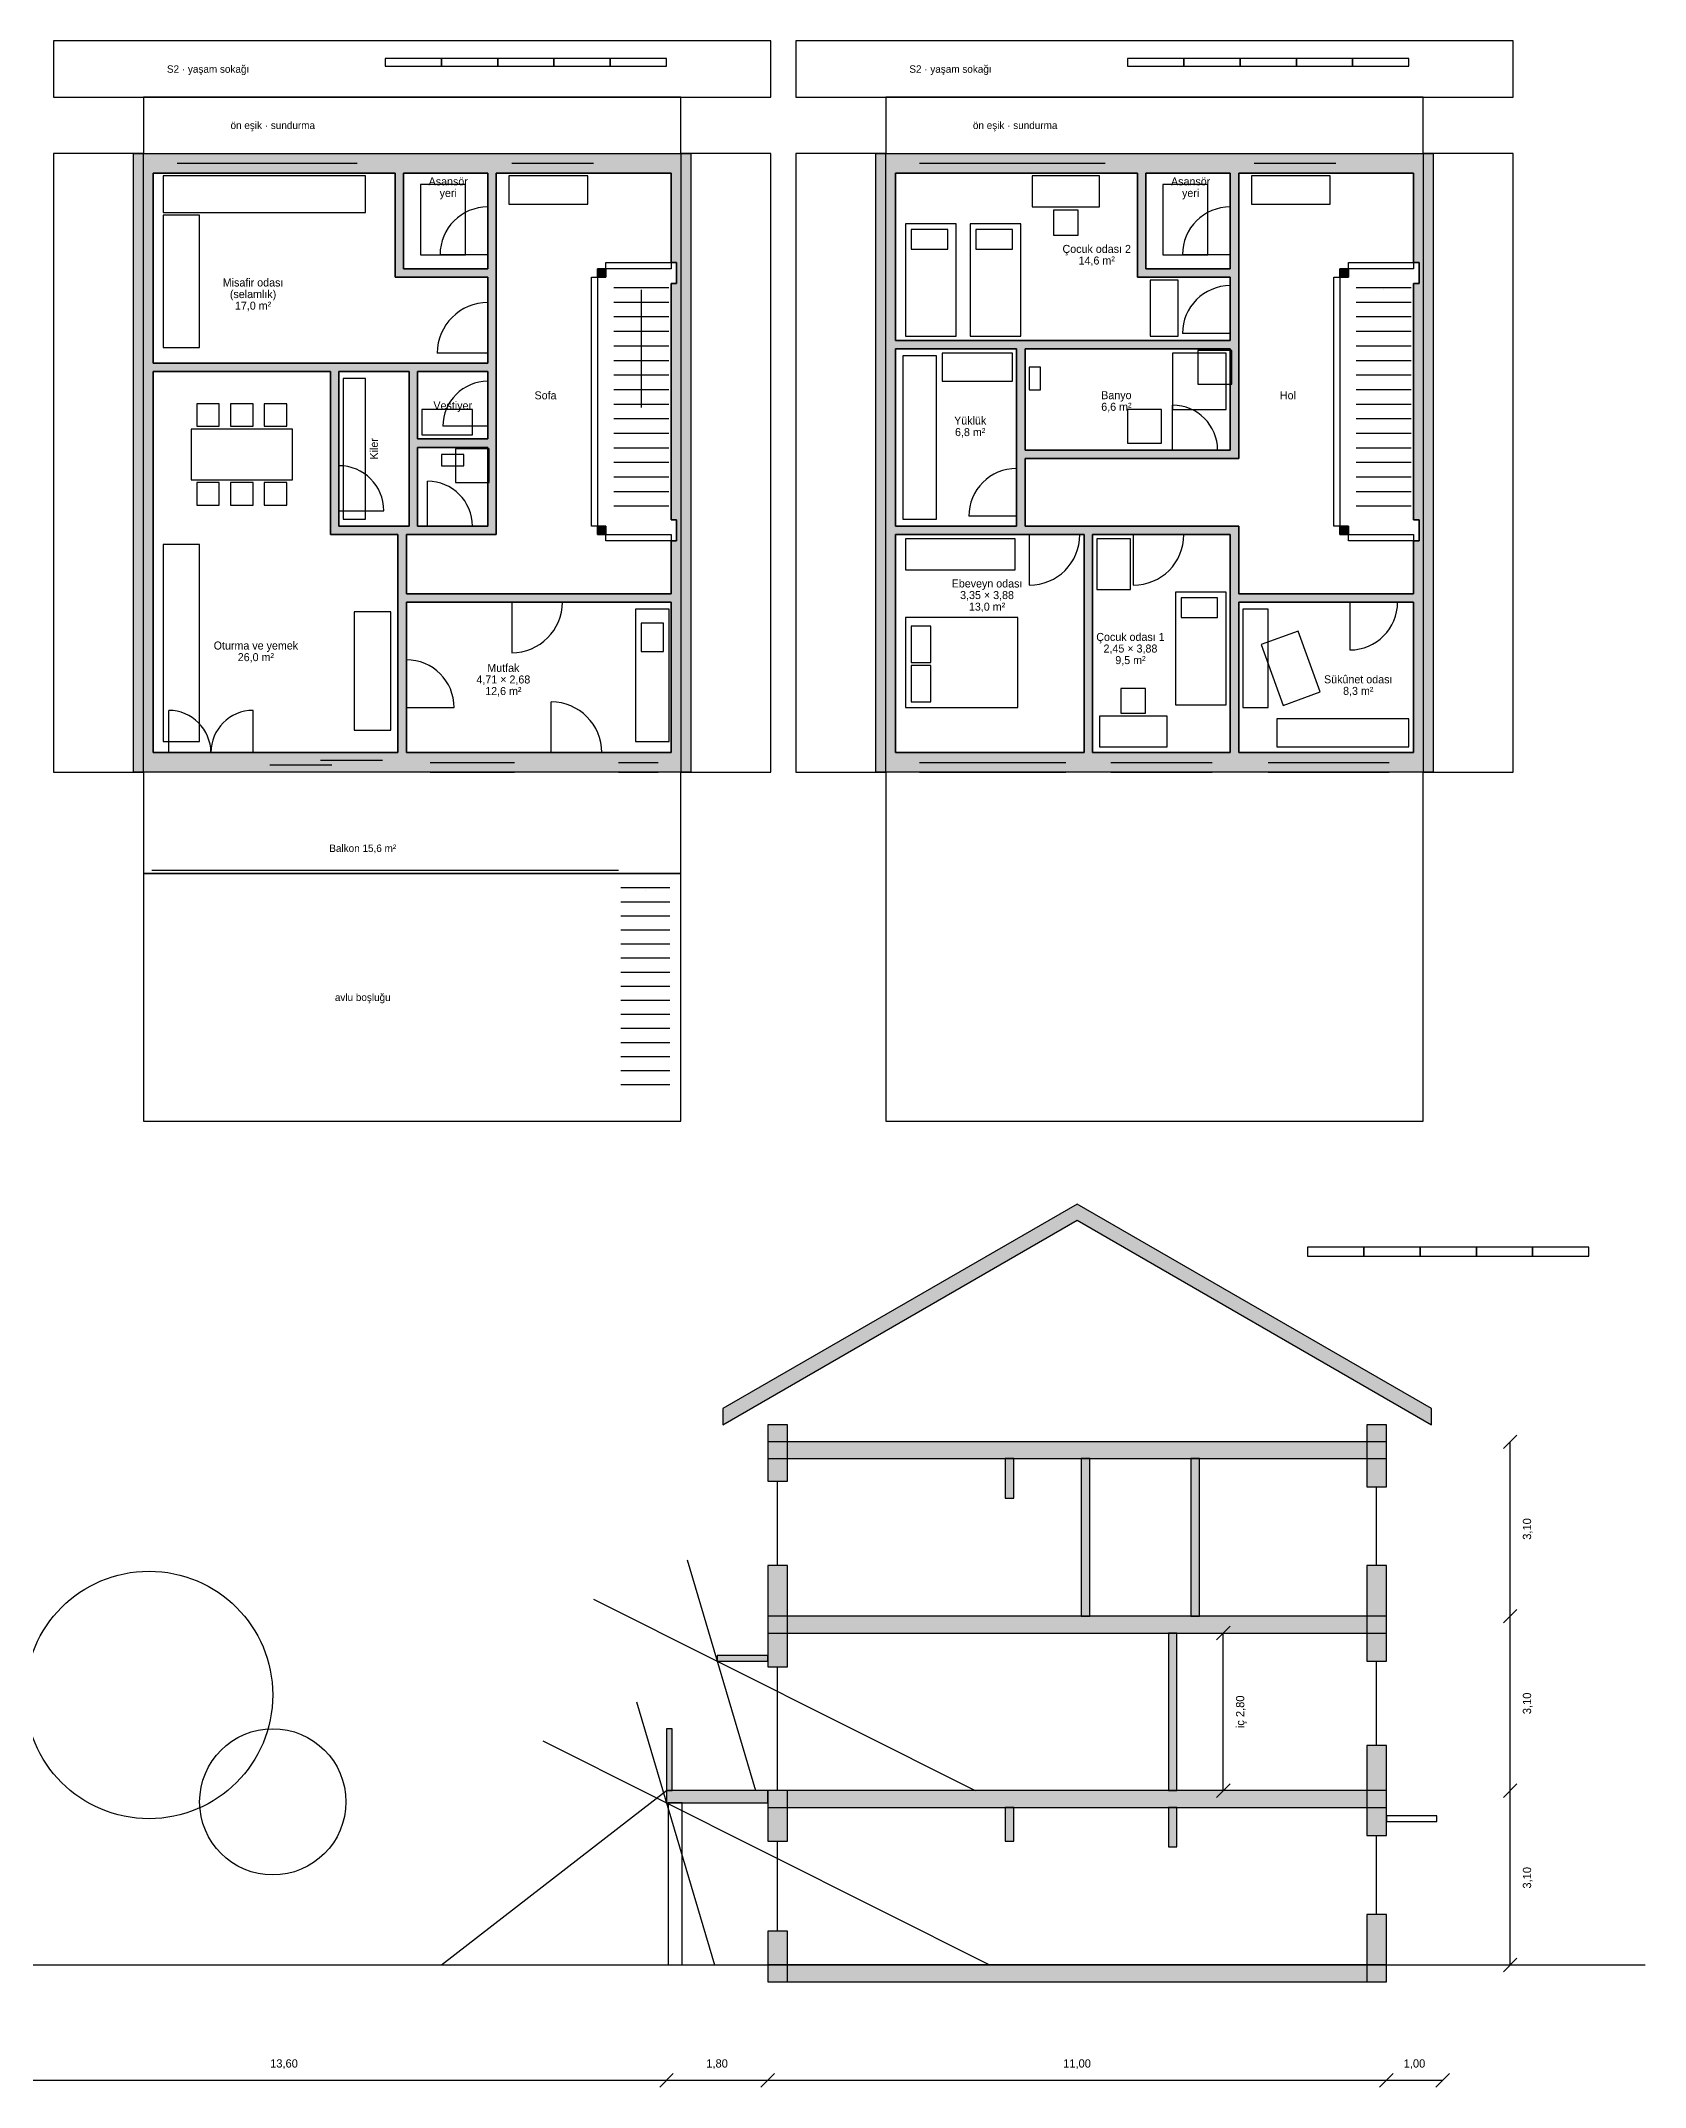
# Model space of a CAD drawing. Header units: metres. Extents: x -5.8 to 80.3, y 15.5 to 55.6.
# Drawn here: x 29.78 to 58.3, y 19.23 to 55.6 of the extents above; entities that cross this region are included whole.
import ezdxf
from ezdxf.enums import TextEntityAlignment as Align

# ---------------------------------------------------------------- set-up
doc = ezdxf.new("R2010")
doc.units = ezdxf.units.M
for name, color, linetype in [('ACIKLIK', 5, 'Continuous'), ('DUVAR', 7, 'Continuous'), ('GORUNUS', 8, 'Continuous'), ('GUNES', 30, 'Continuous'), ('KESIT', 7, 'Continuous'), ('MOBILYA', 9, 'Continuous'), ('ODA', 8, 'Continuous'), ('OLCU', 3, 'Continuous'), ('PEYZAJ', 3, 'Continuous'), ('YAZI', 7, 'Continuous')]:
    doc.layers.add(name, color=color, linetype=linetype)

msp = doc.modelspace()

# ---------------------------------------------------------------- hatches: boundary and pattern name
at = {"layer": 'DUVAR'}
h = msp.add_hatch(color=250, dxfattribs=at)
h.paths.add_polyline_path([(31.425, 53.6), (41.331, 53.6), (41.331, 42.6), (31.425, 42.6), (31.425, 53.6)])
h.paths.add_polyline_path([(40.981, 42.95), (40.981, 45.625), (36.275, 45.625), (36.275, 42.95), (40.981, 42.95)], flags=16)
h.paths.add_polyline_path([(31.775, 49.725), (31.775, 42.95), (36.125, 42.95), (36.125, 46.825), (34.925, 46.825), (34.925, 49.725), (31.775, 49.725)], flags=16)
h.paths.add_polyline_path([(37.725, 48.375), (36.475, 48.375), (36.475, 46.975), (37.725, 46.975), (37.725, 48.375)], flags=16)
h.paths.add_polyline_path([(36.325, 49.725), (35.075, 49.725), (35.075, 46.975), (36.325, 46.975), (36.325, 49.725)], flags=16)
h.paths.add_polyline_path([(37.725, 49.725), (36.475, 49.725), (36.475, 48.525), (37.725, 48.525), (37.725, 49.725)], flags=16)
h.paths.add_polyline_path([(41.081, 51.66), (40.981, 51.66), (40.981, 53.25), (37.875, 53.25), (37.875, 46.825), (36.275, 46.825), (36.275, 45.775), (40.981, 45.775), (40.981, 46.715), (41.081, 46.715), (41.081, 47.085), (40.981, 47.085), (40.981, 51.29), (41.081, 51.29), (41.081, 51.66)], flags=16)
h.paths.add_polyline_path([(36.075, 53.25), (31.775, 53.25), (31.775, 49.875), (37.725, 49.875), (37.725, 51.4), (36.075, 51.4), (36.075, 53.25)], flags=16)
h.paths.add_polyline_path([(37.725, 51.55), (37.725, 53.25), (36.225, 53.25), (36.225, 51.55), (37.725, 51.55)], flags=16)
h = msp.add_hatch(color=250, dxfattribs=at)
h.paths.add_polyline_path([(54.531, 53.6), (54.531, 42.6), (44.625, 42.6), (44.625, 53.6), (54.531, 53.6)])
h.paths.add_polyline_path([(54.181, 42.95), (54.181, 45.625), (51.075, 45.625), (51.075, 42.95), (54.181, 42.95)], flags=16)
h.paths.add_polyline_path([(44.975, 42.95), (48.325, 42.95), (48.325, 46.825), (44.975, 46.825), (44.975, 42.95)], flags=16)
h.paths.add_polyline_path([(50.925, 42.95), (50.925, 46.825), (48.475, 46.825), (48.475, 42.95), (50.925, 42.95)], flags=16)
h.paths.add_polyline_path([(47.125, 50.125), (44.975, 50.125), (44.975, 46.975), (47.125, 46.975), (47.125, 50.125)], flags=16)
h.paths.add_polyline_path([(54.281, 51.66), (54.181, 51.66), (54.181, 53.25), (51.075, 53.25), (51.075, 48.175), (47.275, 48.175), (47.275, 46.975), (51.075, 46.975), (51.075, 45.775), (54.181, 45.775), (54.181, 46.715), (54.281, 46.715), (54.281, 47.085), (54.181, 47.085), (54.181, 51.29), (54.281, 51.29), (54.281, 51.66)], flags=16)
h.paths.add_polyline_path([(50.925, 50.125), (47.275, 50.125), (47.275, 48.325), (50.925, 48.325), (50.925, 50.125)], flags=16)
h.paths.add_polyline_path([(49.275, 53.25), (44.975, 53.25), (44.975, 50.275), (50.925, 50.275), (50.925, 51.4), (49.275, 51.4), (49.275, 53.25)], flags=16)
h.paths.add_polyline_path([(50.925, 51.55), (50.925, 53.25), (49.425, 53.25), (49.425, 51.55), (50.925, 51.55)], flags=16)
for points in [[(39.825, 51.4), (39.675, 51.4), (39.675, 51.55), (39.825, 51.55), (39.825, 51.4)], [(53.025, 51.4), (52.875, 51.4), (52.875, 51.55), (53.025, 51.55), (53.025, 51.4)], [(39.825, 46.975), (39.825, 46.825), (39.675, 46.825), (39.675, 46.975), (39.825, 46.975)], [(53.025, 46.975), (53.025, 46.825), (52.875, 46.825), (52.875, 46.975), (53.025, 46.975)]]:
    msp.add_hatch(color=250, dxfattribs=at).paths.add_polyline_path(points)
at = {"layer": 'KESIT'}
for points in [[(41.9, 31), (48.2, 34.637), (54.5, 31), (54.5, 31.289), (48.2, 34.926), (41.9, 31.289), (41.9, 31)], [(43.05, 30), (43.05, 31), (42.7, 31), (42.7, 30), (43.05, 30)], [(53.7, 29.9), (53.7, 31), (53.35, 31), (53.35, 29.9), (53.7, 29.9)], [(53.7, 30.4), (53.7, 30.7), (42.7, 30.7), (42.7, 30.4), (53.7, 30.4)], [(47.075, 29.7), (47.075, 30.4), (46.925, 30.4), (46.925, 29.7), (47.075, 29.7)], [(48.425, 27.6), (48.425, 30.4), (48.275, 30.4), (48.275, 27.6), (48.425, 27.6)], [(50.375, 27.6), (50.375, 30.4), (50.225, 30.4), (50.225, 27.6), (50.375, 27.6)], [(43.05, 26.7), (43.05, 28.5), (42.7, 28.5), (42.7, 26.7), (43.05, 26.7)], [(53.7, 26.8), (53.7, 28.5), (53.35, 28.5), (53.35, 26.8), (53.7, 26.8)], [(53.7, 27.3), (53.7, 27.6), (42.7, 27.6), (42.7, 27.3), (53.7, 27.3)], [(49.975, 24.5), (49.975, 27.3), (49.825, 27.3), (49.825, 24.5), (49.975, 24.5)], [(42.7, 26.8), (42.7, 26.9), (41.8, 26.9), (41.8, 26.8), (42.7, 26.8)], [(41, 24.5), (41, 25.6), (40.9, 25.6), (40.9, 24.5), (41, 24.5)], [(53.7, 23.7), (53.7, 25.3), (53.35, 25.3), (53.35, 23.7), (53.7, 23.7)], [(42.7, 24.28), (42.7, 24.5), (40.9, 24.5), (40.9, 24.28), (42.7, 24.28)], [(53.7, 24.2), (53.7, 24.5), (42.7, 24.5), (42.7, 24.2), (53.7, 24.2)], [(43.05, 23.6), (43.05, 24.5), (42.7, 24.5), (42.7, 23.6), (43.05, 23.6)], [(47.075, 23.6), (47.075, 24.2), (46.925, 24.2), (46.925, 23.6), (47.075, 23.6)], [(49.975, 23.5), (49.975, 24.2), (49.825, 24.2), (49.825, 23.5), (49.975, 23.5)], [(53.7, 21.1), (53.7, 22.3), (53.35, 22.3), (53.35, 21.1), (53.7, 21.1)], [(43.05, 21.1), (43.05, 22), (42.7, 22), (42.7, 21.1), (43.05, 21.1)], [(53.7, 21.1), (53.7, 21.4), (42.7, 21.4), (42.7, 21.1), (53.7, 21.1)]]:
    msp.add_hatch(color=250, dxfattribs=at).paths.add_polyline_path(points)

# ---------------------------------------------------------------- linework, layer by layer
at = {"layer": 'ACIKLIK'}
for points in [[(32.2, 53.6), (35.4, 53.6)], [(38.15, 53.6), (39.6, 53.6)], [(45.4, 53.6), (48.7, 53.6)], [(51.35, 53.6), (52.8, 53.6)], [(32.2, 53.425), (35.4, 53.425)], [(32.2, 53.25), (35.4, 53.25)], [(38.15, 53.425), (39.6, 53.425)], [(38.15, 53.25), (39.6, 53.25)], [(45.4, 53.425), (48.7, 53.425)], [(45.4, 53.25), (48.7, 53.25)], [(51.35, 53.425), (52.8, 53.425)], [(51.35, 53.25), (52.8, 53.25)], [(37.725, 51.8), (36.875, 51.8)], [(50.925, 51.8), (50.075, 51.8)], [(50.925, 50.4), (50.075, 50.4)], [(37.725, 50.05), (36.825, 50.05)], [(49.9, 48.325), (49.9, 49.125)], [(37.725, 48.75), (36.925, 48.75)], [(36.65, 46.975), (36.65, 47.775)], [(35.075, 47.25), (35.875, 47.25)], [(47.125, 47.15), (46.275, 47.15)], [(47.35, 46.825), (47.35, 45.925)], [(49.2, 46.825), (49.2, 45.925)], [(38.15, 45.625), (38.15, 44.725)], [(53.05, 45.625), (53.05, 44.775)], [(32.05, 42.95), (32.05, 43.7)], [(33.55, 42.95), (33.55, 43.7)], [(36.275, 43.75), (37.125, 43.75)], [(38.85, 42.95), (38.85, 43.85)], [(36.7, 42.95), (38.2, 42.95)], [(40.05, 42.95), (40.75, 42.95)], [(45.4, 42.95), (48, 42.95)], [(48.8, 42.95), (50.6, 42.95)], [(51.6, 42.95), (53.75, 42.95)], [(33.85, 42.735), (34.95, 42.735)], [(34.75, 42.815), (35.85, 42.815)], [(36.7, 42.775), (38.2, 42.775)], [(36.7, 42.6), (38.2, 42.6)], [(40.05, 42.775), (40.75, 42.775)], [(40.05, 42.6), (40.75, 42.6)], [(45.4, 42.775), (48, 42.775)], [(45.4, 42.6), (48, 42.6)], [(48.8, 42.775), (50.6, 42.775)], [(48.8, 42.6), (50.6, 42.6)], [(51.6, 42.775), (53.75, 42.775)], [(51.6, 42.6), (53.75, 42.6)], [(42.875, 28.5), (42.875, 30)], [(53.525, 28.5), (53.525, 29.9)], [(42.875, 24.5), (42.875, 26.7)], [(53.525, 25.3), (53.525, 26.8)], [(53.525, 22.3), (53.525, 23.7)], [(42.875, 22), (42.875, 23.6)]]:
    msp.add_lwpolyline(points, dxfattribs=at)
for centre, radius, start, end in [((37.725, 51.8), 0.85, 90, 180), ((50.925, 51.8), 0.85, 90, 180), ((37.725, 50.05), 0.9, 90, 180), ((50.925, 50.4), 0.85, 90, 180), ((37.725, 48.75), 0.8, 90, 180), ((49.9, 48.325), 0.8, 0, 90), ((35.075, 47.25), 0.8, 0, 90), ((36.65, 46.975), 0.8, 0, 90), ((47.125, 47.15), 0.85, 90, 180), ((47.35, 46.825), 0.9, 270, 360), ((49.2, 46.825), 0.9, 270, 360), ((38.15, 45.625), 0.9, 270, 360), ((53.05, 45.625), 0.85, 270, 360), ((36.275, 43.75), 0.85, 0, 90), ((32.05, 42.95), 0.75, 0, 90), ((33.55, 42.95), 0.75, 90, 180), ((38.85, 42.95), 0.9, 0, 90)]:
    msp.add_arc(centre, radius, start, end, dxfattribs=at)
at = {"layer": 'DUVAR'}
for points in [[(31.425, 53.6), (41.331, 53.6), (41.331, 42.6), (31.425, 42.6), (31.425, 53.6)], [(54.531, 53.6), (54.531, 42.6), (44.625, 42.6), (44.625, 53.6), (54.531, 53.6)], [(36.075, 53.25), (31.775, 53.25), (31.775, 49.875), (37.725, 49.875), (37.725, 51.4), (36.075, 51.4), (36.075, 53.25)], [(37.725, 51.55), (37.725, 53.25), (36.225, 53.25), (36.225, 51.55), (37.725, 51.55)], [(41.081, 51.66), (40.981, 51.66), (40.981, 53.25), (37.875, 53.25), (37.875, 46.825), (36.275, 46.825), (36.275, 45.775), (40.981, 45.775), (40.981, 46.715), (41.081, 46.715), (41.081, 47.085), (40.981, 47.085), (40.981, 51.29), (41.081, 51.29), (41.081, 51.66)], [(49.275, 53.25), (44.975, 53.25), (44.975, 50.275), (50.925, 50.275), (50.925, 51.4), (49.275, 51.4), (49.275, 53.25)], [(54.281, 51.66), (54.181, 51.66), (54.181, 53.25), (51.075, 53.25), (51.075, 48.175), (47.275, 48.175), (47.275, 46.975), (51.075, 46.975), (51.075, 45.775), (54.181, 45.775), (54.181, 46.715), (54.281, 46.715), (54.281, 47.085), (54.181, 47.085), (54.181, 51.29), (54.281, 51.29), (54.281, 51.66)], [(50.925, 51.55), (50.925, 53.25), (49.425, 53.25), (49.425, 51.55), (50.925, 51.55)], [(39.825, 51.4), (39.675, 51.4), (39.675, 51.55), (39.825, 51.55), (39.825, 51.4)], [(53.025, 51.4), (52.875, 51.4), (52.875, 51.55), (53.025, 51.55), (53.025, 51.4)], [(47.125, 50.125), (44.975, 50.125), (44.975, 46.975), (47.125, 46.975), (47.125, 50.125)], [(50.925, 50.125), (47.275, 50.125), (47.275, 48.325), (50.925, 48.325), (50.925, 50.125)], [(31.775, 49.725), (31.775, 42.95), (36.125, 42.95), (36.125, 46.825), (34.925, 46.825), (34.925, 49.725), (31.775, 49.725)], [(36.325, 49.725), (35.075, 49.725), (35.075, 46.975), (36.325, 46.975), (36.325, 49.725)], [(37.725, 49.725), (36.475, 49.725), (36.475, 48.525), (37.725, 48.525), (37.725, 49.725)], [(37.725, 48.375), (36.475, 48.375), (36.475, 46.975), (37.725, 46.975), (37.725, 48.375)], [(39.825, 46.975), (39.825, 46.825), (39.675, 46.825), (39.675, 46.975), (39.825, 46.975)], [(53.025, 46.975), (53.025, 46.825), (52.875, 46.825), (52.875, 46.975), (53.025, 46.975)], [(44.975, 42.95), (48.325, 42.95), (48.325, 46.825), (44.975, 46.825), (44.975, 42.95)], [(50.925, 42.95), (50.925, 46.825), (48.475, 46.825), (48.475, 42.95), (50.925, 42.95)], [(40.981, 42.95), (40.981, 45.625), (36.275, 45.625), (36.275, 42.95), (40.981, 42.95)], [(54.181, 42.95), (54.181, 45.625), (51.075, 45.625), (51.075, 42.95), (54.181, 42.95)]]:
    msp.add_lwpolyline(points, close=True, dxfattribs=at)
msp.add_lwpolyline([(31.75, 40.86), (40.05, 40.86)], dxfattribs=at)
at = {"layer": 'GORUNUS'}
for points in [[(31.6, 42.6), (31.6, 53.6), (30, 53.6), (30, 42.6), (31.6, 42.6)], [(42.756, 42.6), (42.756, 53.6), (41.156, 53.6), (41.156, 42.6), (42.756, 42.6)], [(44.8, 42.6), (44.8, 53.6), (43.2, 53.6), (43.2, 42.6), (44.8, 42.6)], [(55.956, 42.6), (55.956, 53.6), (54.356, 53.6), (54.356, 42.6), (55.956, 42.6)], [(41.18, 21.4), (41.18, 24.28), (40.93, 24.28), (40.93, 21.4), (41.18, 21.4)], [(54.6, 23.95), (54.6, 24.05), (53.7, 24.05), (53.7, 23.95), (54.6, 23.95)]]:
    msp.add_lwpolyline(points, close=True, dxfattribs=at)
msp.add_lwpolyline([(36.9, 21.4), (40.9, 24.5)], dxfattribs=at)
at = {"layer": 'GUNES'}
for points in [[(41.267, 28.6), (42.481, 24.5)], [(39.6, 27.903), (46.387, 24.5)], [(40.367, 26.08), (41.753, 21.4)], [(38.7, 25.383), (46.644, 21.4)]]:
    msp.add_lwpolyline(points, dxfattribs=at)
at = {"layer": 'KESIT'}
for points in [[(41.9, 31), (48.2, 34.637), (54.5, 31), (54.5, 31.289), (48.2, 34.926), (41.9, 31.289), (41.9, 31)], [(43.05, 30), (43.05, 31), (42.7, 31), (42.7, 30), (43.05, 30)], [(53.7, 29.9), (53.7, 31), (53.35, 31), (53.35, 29.9), (53.7, 29.9)], [(53.7, 30.4), (53.7, 30.7), (42.7, 30.7), (42.7, 30.4), (53.7, 30.4)], [(47.075, 29.7), (47.075, 30.4), (46.925, 30.4), (46.925, 29.7), (47.075, 29.7)], [(48.425, 27.6), (48.425, 30.4), (48.275, 30.4), (48.275, 27.6), (48.425, 27.6)], [(50.375, 27.6), (50.375, 30.4), (50.225, 30.4), (50.225, 27.6), (50.375, 27.6)], [(43.05, 26.7), (43.05, 28.5), (42.7, 28.5), (42.7, 26.7), (43.05, 26.7)], [(53.7, 26.8), (53.7, 28.5), (53.35, 28.5), (53.35, 26.8), (53.7, 26.8)], [(53.7, 27.3), (53.7, 27.6), (42.7, 27.6), (42.7, 27.3), (53.7, 27.3)], [(49.975, 24.5), (49.975, 27.3), (49.825, 27.3), (49.825, 24.5), (49.975, 24.5)], [(42.7, 26.8), (42.7, 26.9), (41.8, 26.9), (41.8, 26.8), (42.7, 26.8)], [(41, 24.5), (41, 25.6), (40.9, 25.6), (40.9, 24.5), (41, 24.5)], [(53.7, 23.7), (53.7, 25.3), (53.35, 25.3), (53.35, 23.7), (53.7, 23.7)], [(42.7, 24.28), (42.7, 24.5), (40.9, 24.5), (40.9, 24.28), (42.7, 24.28)], [(53.7, 24.2), (53.7, 24.5), (42.7, 24.5), (42.7, 24.2), (53.7, 24.2)], [(43.05, 23.6), (43.05, 24.5), (42.7, 24.5), (42.7, 23.6), (43.05, 23.6)], [(47.075, 23.6), (47.075, 24.2), (46.925, 24.2), (46.925, 23.6), (47.075, 23.6)], [(49.975, 23.5), (49.975, 24.2), (49.825, 24.2), (49.825, 23.5), (49.975, 23.5)], [(53.7, 21.1), (53.7, 22.3), (53.35, 22.3), (53.35, 21.1), (53.7, 21.1)], [(43.05, 21.1), (43.05, 22), (42.7, 22), (42.7, 21.1), (43.05, 21.1)], [(53.7, 21.1), (53.7, 21.4), (42.7, 21.4), (42.7, 21.1), (53.7, 21.1)]]:
    msp.add_lwpolyline(points, close=True, dxfattribs=at)
msp.add_lwpolyline([(16.8, 21.4), (58.3, 21.4)], dxfattribs=at)
at = {"layer": 'MOBILYA'}
for points in [[(35.55, 52.55), (35.55, 53.2), (31.95, 53.2), (31.95, 52.55), (35.55, 52.55)], [(39.5, 52.7), (39.5, 53.2), (38.1, 53.2), (38.1, 52.7), (39.5, 52.7)], [(48.6, 52.65), (48.6, 53.2), (47.4, 53.2), (47.4, 52.65), (48.6, 52.65)], [(52.7, 52.7), (52.7, 53.2), (51.3, 53.2), (51.3, 52.7), (52.7, 52.7)], [(37.325, 51.8), (37.325, 53.05), (36.525, 53.05), (36.525, 51.8), (37.325, 51.8)], [(50.525, 51.8), (50.525, 53.05), (49.725, 53.05), (49.725, 51.8), (50.525, 51.8)], [(32.6, 50.15), (32.6, 52.5), (31.95, 52.5), (31.95, 50.15), (32.6, 50.15)], [(48.22, 52.15), (48.22, 52.59), (47.78, 52.59), (47.78, 52.15), (48.22, 52.15)], [(46.05, 50.35), (46.05, 52.35), (45.15, 52.35), (45.15, 50.35), (46.05, 50.35)], [(45.9, 51.9), (45.9, 52.25), (45.25, 52.25), (45.25, 51.9), (45.9, 51.9)], [(47.2, 50.35), (47.2, 52.35), (46.3, 52.35), (46.3, 50.35), (47.2, 50.35)], [(47.05, 51.9), (47.05, 52.25), (46.4, 52.25), (46.4, 51.9), (47.05, 51.9)], [(50, 50.35), (50, 51.35), (49.5, 51.35), (49.5, 50.35), (50, 50.35)], [(45.7, 47.1), (45.7, 50), (45.1, 50), (45.1, 47.1), (45.7, 47.1)], [(47.05, 49.55), (47.05, 50.05), (45.8, 50.05), (45.8, 49.55), (47.05, 49.55)], [(50.85, 49.05), (50.85, 50.05), (49.9, 50.05), (49.9, 49.05), (50.85, 49.05)], [(50.95, 49.5), (50.95, 50.1), (50.35, 50.1), (50.35, 49.5), (50.95, 49.5)], [(35.55, 47.1), (35.55, 49.6), (35.15, 49.6), (35.15, 47.1), (35.55, 47.1)], [(47.55, 49.4), (47.55, 49.8), (47.35, 49.8), (47.35, 49.4), (47.55, 49.4)], [(32.95, 48.75), (32.95, 49.15), (32.55, 49.15), (32.55, 48.75), (32.95, 48.75)], [(33.55, 48.75), (33.55, 49.15), (33.15, 49.15), (33.15, 48.75), (33.55, 48.75)], [(34.15, 48.75), (34.15, 49.15), (33.75, 49.15), (33.75, 48.75), (34.15, 48.75)], [(37.45, 48.6), (37.45, 49.05), (36.55, 49.05), (36.55, 48.6), (37.45, 48.6)], [(49.7, 48.45), (49.7, 49.05), (49.1, 49.05), (49.1, 48.45), (49.7, 48.45)], [(34.25, 47.8), (34.25, 48.7), (32.45, 48.7), (32.45, 47.8), (34.25, 47.8)], [(37.3, 48.05), (37.3, 48.25), (36.9, 48.25), (36.9, 48.05), (37.3, 48.05)], [(37.75, 47.75), (37.75, 48.35), (37.15, 48.35), (37.15, 47.75), (37.75, 47.75)], [(32.95, 47.35), (32.95, 47.75), (32.55, 47.75), (32.55, 47.35), (32.95, 47.35)], [(33.55, 47.35), (33.55, 47.75), (33.15, 47.75), (33.15, 47.35), (33.55, 47.35)], [(34.15, 47.35), (34.15, 47.75), (33.75, 47.75), (33.75, 47.35), (34.15, 47.35)], [(32.6, 43.15), (32.6, 46.65), (31.95, 46.65), (31.95, 43.15), (32.6, 43.15)], [(47.1, 46.2), (47.1, 46.75), (45.15, 46.75), (45.15, 46.2), (47.1, 46.2)], [(49.15, 45.85), (49.15, 46.75), (48.55, 46.75), (48.55, 45.85), (49.15, 45.85)], [(40.95, 43.15), (40.95, 45.5), (40.35, 45.5), (40.35, 43.15), (40.95, 43.15)], [(50.85, 43.8), (50.85, 45.8), (49.95, 45.8), (49.95, 43.8), (50.85, 43.8)], [(50.7, 45.35), (50.7, 45.7), (50.05, 45.7), (50.05, 45.35), (50.7, 45.35)], [(51.6, 43.75), (51.6, 45.5), (51.15, 45.5), (51.15, 43.75), (51.6, 43.75)], [(36, 43.35), (36, 45.45), (35.35, 45.45), (35.35, 43.35), (36, 43.35)], [(40.85, 44.75), (40.85, 45.25), (40.45, 45.25), (40.45, 44.75), (40.85, 44.75)], [(47.15, 43.75), (47.15, 45.35), (45.15, 45.35), (45.15, 43.75), (47.15, 43.75)], [(45.6, 44.55), (45.6, 45.2), (45.25, 45.2), (45.25, 44.55), (45.6, 44.55)], [(52.134, 45.11), (51.476, 44.872), (51.866, 43.79), (52.524, 44.028), (52.134, 45.11)], [(45.6, 43.85), (45.6, 44.5), (45.25, 44.5), (45.25, 43.85), (45.6, 43.85)], [(49.42, 43.65), (49.42, 44.09), (48.98, 44.09), (48.98, 43.65), (49.42, 43.65)], [(49.8, 43.05), (49.8, 43.6), (48.6, 43.6), (48.6, 43.05), (49.8, 43.05)], [(54.1, 43.05), (54.1, 43.55), (51.75, 43.55), (51.75, 43.05), (54.1, 43.05)]]:
    msp.add_lwpolyline(points, close=True, dxfattribs=at)
for points in [[(39.965, 51.216), (40.941, 51.216)], [(39.965, 50.957), (40.941, 50.957)], [(40.453, 51.175), (40.453, 49.085)], [(53.165, 51.216), (54.141, 51.216)], [(53.165, 50.957), (54.141, 50.957)], [(53.653, 51.175), (53.653, 51.175)], [(39.965, 50.699), (40.941, 50.699)], [(53.165, 50.699), (54.141, 50.699)], [(39.965, 50.44), (40.941, 50.44)], [(53.165, 50.44), (54.141, 50.44)], [(39.965, 50.181), (40.941, 50.181)], [(39.965, 49.922), (40.941, 49.922)], [(53.165, 50.181), (54.141, 50.181)], [(53.165, 49.922), (54.141, 49.922)], [(39.965, 49.663), (40.941, 49.663)], [(53.165, 49.663), (54.141, 49.663)], [(39.965, 49.404), (40.941, 49.404)], [(39.965, 49.146), (40.941, 49.146)], [(53.165, 49.404), (54.141, 49.404)], [(53.165, 49.146), (54.141, 49.146)], [(39.965, 48.887), (40.941, 48.887)], [(53.165, 48.887), (54.141, 48.887)], [(39.965, 48.628), (40.941, 48.628)], [(53.165, 48.628), (54.141, 48.628)], [(39.965, 48.369), (40.941, 48.369)], [(39.965, 48.11), (40.941, 48.11)], [(53.165, 48.369), (54.141, 48.369)], [(53.165, 48.11), (54.141, 48.11)], [(39.965, 47.851), (40.941, 47.851)], [(53.165, 47.851), (54.141, 47.851)], [(39.965, 47.593), (40.941, 47.593)], [(39.965, 47.334), (40.941, 47.334)], [(53.165, 47.593), (54.141, 47.593)], [(53.165, 47.334), (54.141, 47.334)], [(40.09, 40.55), (40.96, 40.55)], [(40.525, 40.5), (40.525, 40.5)], [(40.09, 40.3), (40.96, 40.3)], [(40.09, 40.05), (40.96, 40.05)], [(40.09, 39.8), (40.96, 39.8)], [(40.09, 39.55), (40.96, 39.55)], [(40.09, 39.3), (40.96, 39.3)], [(40.09, 39.05), (40.96, 39.05)], [(40.09, 38.8), (40.96, 38.8)], [(40.09, 38.55), (40.96, 38.55)], [(40.09, 38.3), (40.96, 38.3)], [(40.09, 38.05), (40.96, 38.05)], [(40.09, 37.8), (40.96, 37.8)], [(40.09, 37.55), (40.96, 37.55)], [(40.09, 37.3), (40.96, 37.3)], [(40.09, 37.05), (40.96, 37.05)]]:
    msp.add_lwpolyline(points, dxfattribs=at)
at = {"layer": 'ODA'}
for points in [[(37.725, 49.875), (31.775, 49.875), (31.775, 53.25), (36.075, 53.25), (36.075, 51.4), (37.725, 51.4), (37.725, 49.875)], [(36.225, 51.55), (36.225, 53.25), (37.725, 53.25), (37.725, 51.55), (36.225, 51.55)], [(36.275, 45.775), (36.275, 46.825), (37.875, 46.825), (37.875, 53.25), (40.981, 53.25), (40.981, 51.55), (39.675, 51.55), (39.675, 46.825), (40.981, 46.825), (40.981, 45.775), (36.275, 45.775)], [(50.925, 50.275), (44.975, 50.275), (44.975, 53.25), (49.275, 53.25), (49.275, 51.4), (50.925, 51.4), (50.925, 50.275)], [(51.075, 45.775), (51.075, 46.975), (47.275, 46.975), (47.275, 48.175), (51.075, 48.175), (51.075, 53.25), (54.181, 53.25), (54.181, 51.55), (52.875, 51.55), (52.875, 46.825), (54.181, 46.825), (54.181, 45.775), (51.075, 45.775)], [(49.425, 51.55), (49.425, 53.25), (50.925, 53.25), (50.925, 51.55), (49.425, 51.55)], [(41.081, 46.715), (39.825, 46.715), (39.825, 46.975), (39.565, 46.975), (39.565, 51.4), (39.825, 51.4), (39.825, 51.66), (41.081, 51.66), (41.081, 51.29), (40.981, 51.29), (40.981, 47.085), (41.081, 47.085), (41.081, 46.715)], [(54.281, 46.715), (53.025, 46.715), (53.025, 46.975), (52.765, 46.975), (52.765, 51.4), (53.025, 51.4), (53.025, 51.66), (54.281, 51.66), (54.281, 51.29), (54.181, 51.29), (54.181, 47.085), (54.281, 47.085), (54.281, 46.715)], [(44.975, 46.975), (44.975, 50.125), (47.125, 50.125), (47.125, 46.975), (44.975, 46.975)], [(47.275, 48.325), (47.275, 50.125), (50.925, 50.125), (50.925, 48.325), (47.275, 48.325)], [(36.125, 42.95), (31.775, 42.95), (31.775, 49.725), (34.925, 49.725), (34.925, 46.825), (36.125, 46.825), (36.125, 42.95)], [(35.075, 46.975), (35.075, 49.725), (36.325, 49.725), (36.325, 46.975), (35.075, 46.975)], [(36.475, 48.525), (36.475, 49.725), (37.725, 49.725), (37.725, 48.525), (36.475, 48.525)], [(36.475, 46.975), (36.475, 48.375), (37.725, 48.375), (37.725, 46.975), (36.475, 46.975)], [(48.325, 46.825), (48.325, 42.95), (44.975, 42.95), (44.975, 46.825), (48.325, 46.825)], [(48.475, 46.825), (50.925, 46.825), (50.925, 42.95), (48.475, 42.95), (48.475, 46.825)], [(36.275, 45.625), (40.981, 45.625), (40.981, 42.95), (36.275, 42.95), (36.275, 45.625)], [(51.075, 45.625), (54.181, 45.625), (54.181, 42.95), (51.075, 42.95), (51.075, 45.625)]]:
    msp.add_lwpolyline(points, close=True, dxfattribs=at)
at = {"layer": 'OLCU'}
for points in [[(36.9, 55.15), (36.9, 55.29), (35.9, 55.29), (35.9, 55.15), (36.9, 55.15)], [(37.9, 55.15), (37.9, 55.29), (36.9, 55.29), (36.9, 55.15), (37.9, 55.15)], [(38.9, 55.15), (38.9, 55.29), (37.9, 55.29), (37.9, 55.15), (38.9, 55.15)], [(39.9, 55.15), (39.9, 55.29), (38.9, 55.29), (38.9, 55.15), (39.9, 55.15)], [(40.9, 55.15), (40.9, 55.29), (39.9, 55.29), (39.9, 55.15), (40.9, 55.15)], [(50.1, 55.15), (50.1, 55.29), (49.1, 55.29), (49.1, 55.15), (50.1, 55.15)], [(51.1, 55.15), (51.1, 55.29), (50.1, 55.29), (50.1, 55.15), (51.1, 55.15)], [(52.1, 55.15), (52.1, 55.29), (51.1, 55.29), (51.1, 55.15), (52.1, 55.15)], [(53.1, 55.15), (53.1, 55.29), (52.1, 55.29), (52.1, 55.15), (53.1, 55.15)], [(54.1, 55.15), (54.1, 55.29), (53.1, 55.29), (53.1, 55.15), (54.1, 55.15)], [(53.3, 34), (53.3, 34.16), (52.3, 34.16), (52.3, 34), (53.3, 34)], [(54.3, 34), (54.3, 34.16), (53.3, 34.16), (53.3, 34), (54.3, 34)], [(55.3, 34), (55.3, 34.16), (54.3, 34.16), (54.3, 34), (55.3, 34)], [(56.3, 34), (56.3, 34.16), (55.3, 34.16), (55.3, 34), (56.3, 34)], [(57.3, 34), (57.3, 34.16), (56.3, 34.16), (56.3, 34), (57.3, 34)]]:
    msp.add_lwpolyline(points, close=True, dxfattribs=at)
for points in [[(55.78, 30.58), (56.02, 30.82)], [(55.9, 27.6), (55.9, 30.7)], [(55.78, 27.48), (56.02, 27.72)], [(55.78, 27.48), (56.02, 27.72)], [(50.68, 27.18), (50.92, 27.42)], [(50.8, 24.5), (50.8, 27.3)], [(55.9, 24.5), (55.9, 27.6)], [(50.68, 24.38), (50.92, 24.62)], [(55.78, 24.38), (56.02, 24.62)], [(55.78, 24.38), (56.02, 24.62)], [(55.9, 21.4), (55.9, 24.5)], [(55.78, 21.28), (56.02, 21.52)], [(27.3, 19.35), (40.9, 19.35)], [(40.78, 19.23), (41.02, 19.47)], [(40.78, 19.23), (41.02, 19.47)], [(40.9, 19.35), (42.7, 19.35)], [(42.58, 19.23), (42.82, 19.47)], [(42.58, 19.23), (42.82, 19.47)], [(42.7, 19.35), (53.7, 19.35)], [(53.58, 19.23), (53.82, 19.47)], [(53.58, 19.23), (53.82, 19.47)], [(53.7, 19.35), (54.7, 19.35)], [(54.58, 19.23), (54.82, 19.47)]]:
    msp.add_lwpolyline(points, dxfattribs=at)
at = {"layer": 'PEYZAJ'}
for points in [[(42.756, 54.6), (42.756, 55.6), (30, 55.6), (30, 54.6), (42.756, 54.6)], [(55.956, 54.6), (55.956, 55.6), (43.2, 55.6), (43.2, 54.6), (55.956, 54.6)], [(41.156, 53.6), (41.156, 54.6), (31.6, 54.6), (31.6, 53.6), (41.156, 53.6)], [(54.356, 53.6), (54.356, 54.6), (44.8, 54.6), (44.8, 53.6), (54.356, 53.6)], [(41.156, 40.8), (41.156, 42.6), (31.6, 42.6), (31.6, 40.8), (41.156, 40.8)], [(54.356, 36.4), (54.356, 42.6), (44.8, 42.6), (44.8, 36.4), (54.356, 36.4)], [(41.156, 36.4), (41.156, 40.8), (31.6, 40.8), (31.6, 36.4), (41.156, 36.4)]]:
    msp.add_lwpolyline(points, close=True, dxfattribs=at)
for centre, radius in [((31.7, 26.2), 2.2), ((33.9, 24.3), 1.3)]:
    msp.add_circle(centre, radius, dxfattribs=at)

# ---------------------------------------------------------------- texts
at = {"layer": 'OLCU'}
for s, p in [('3,10', (56.2, 29.15)), ('3,10', (56.2, 26.05)), ('iç 2,80', (51.1, 25.9)), ('3,10', (56.2, 22.95))]:
    msp.add_text(s, height=0.1473, rotation=90, dxfattribs=at).set_placement(p, align=Align.MIDDLE_CENTER)
for s, p in [('13,60', (34.1, 19.65)), ('1,80', (41.8, 19.65)), ('11,00', (48.2, 19.65)), ('1,00', (54.2, 19.65))]:
    msp.add_text(s, height=0.1473, dxfattribs=at).set_placement(p, align=Align.MIDDLE_CENTER)
at = {"layer": 'YAZI'}
for s, height, p in [('S2 · yaşam sokağı', 0.13208, (32.75, 55.1)), ('S2 · yaşam sokağı', 0.13208, (45.95, 55.1)), ('ön eşik · sundurma', 0.13208, (33.9, 54.1)), ('ön eşik · sundurma', 0.13208, (47.1, 54.1)), ('Asansör', 0.1422, (37.02, 53.103)), ('Asansör', 0.1422, (50.22, 53.103)), ('yeri', 0.1422, (37.02, 52.897)), ('yeri', 0.1422, (50.22, 52.897)), ('Çocuk odası 2', 0.14224, (48.55, 51.903)), ('14,6 m²', 0.1422, (48.55, 51.697)), ('Misafir odası', 0.14224, (33.55, 51.306)), ('(selamlık)', 0.1422, (33.55, 51.1)), ('17,0 m²', 0.1422, (33.55, 50.894)), ('Vestiyer', 0.1422, (37.1, 49.12)), ('Sofa', 0.1422, (38.75, 49.3)), ('6,6 m²', 0.1422, (48.9, 49.097)), ('Banyo', 0.1422, (48.9, 49.303)), ('Hol', 0.1422, (51.95, 49.3)), ('Yüklük', 0.1422, (46.3, 48.853)), ('6,8 m²', 0.1422, (46.3, 48.647)), ('Ebeveyn odası', 0.14224, (46.6, 45.956)), ('3,35 × 3,88', 0.14224, (46.6, 45.75)), ('13,0 m²', 0.1422, (46.6, 45.544)), ('Oturma ve yemek', 0.14224, (33.6, 44.853)), ('Çocuk odası 1', 0.14224, (49.15, 45.006)), ('2,45 × 3,88', 0.14224, (49.15, 44.8)), ('26,0 m²', 0.1422, (33.6, 44.647)), ('Mutfak', 0.1422, (38, 44.456)), ('9,5 m²', 0.1422, (49.15, 44.594)), ('4,71 × 2,68', 0.14224, (38, 44.25)), ('12,6 m²', 0.1422, (38, 44.044)), ('Sükûnet odası', 0.14224, (53.2, 44.253)), ('8,3 m²', 0.1422, (53.2, 44.047)), ('Balkon 15,6 m²', 0.13208, (35.5, 41.25)), ('avlu boşluğu', 0.13208, (35.5, 38.6))]:
    msp.add_text(s, height=height, dxfattribs=at).set_placement(p, align=Align.MIDDLE_CENTER)
msp.add_text('Kiler', height=0.1422, rotation=90, dxfattribs=at).set_placement((35.7, 48.35), align=Align.MIDDLE_CENTER)

doc.saveas('drawing.dxf')
